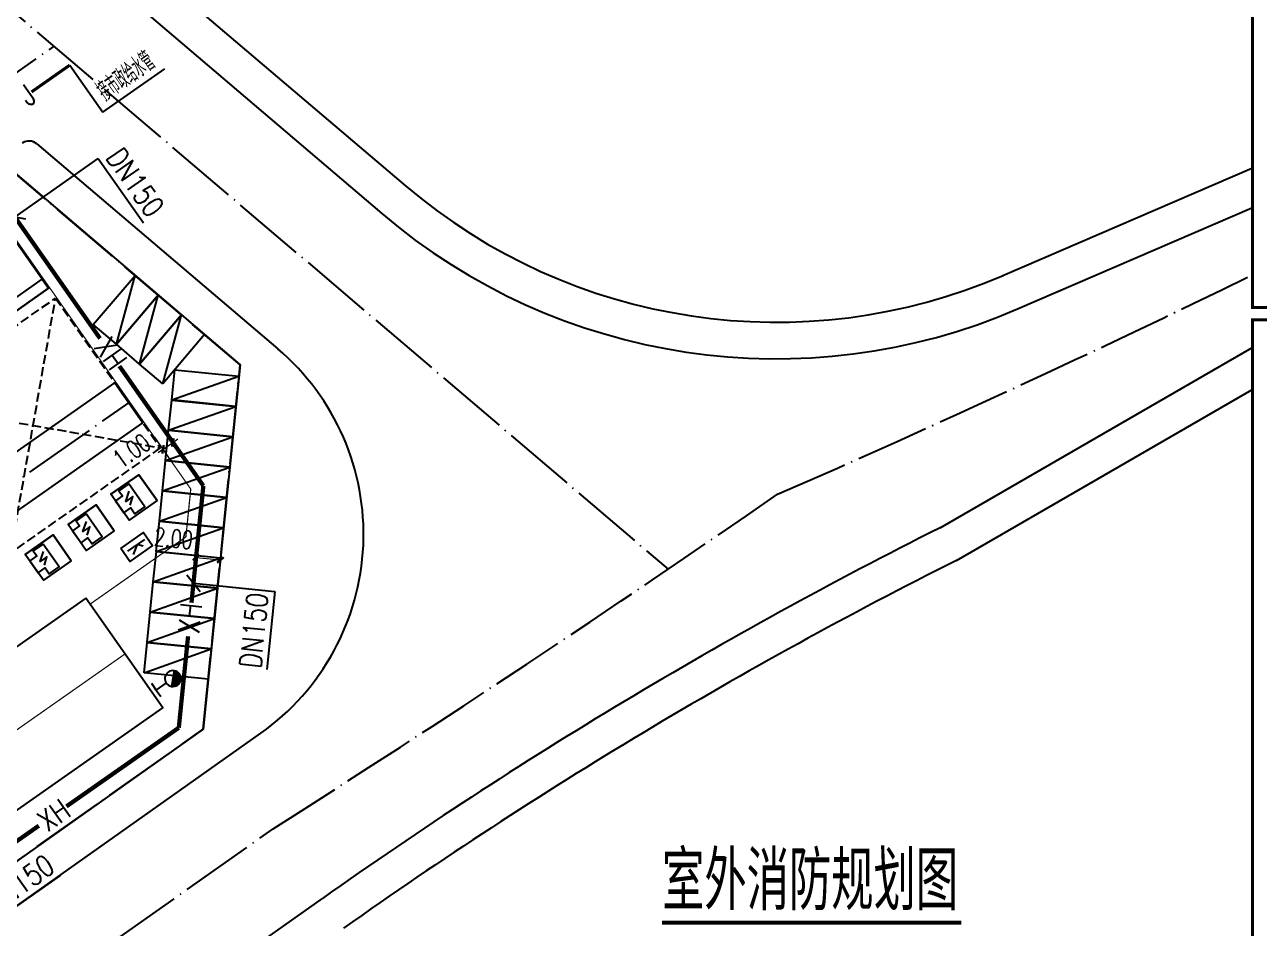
# Model space of a CAD drawing. Extents: x 36524853 to 36525459, y 2743936 to 2747542.
# Drawn here: x 36525048.4 to 36525149.8, y 2744437.9 to 2744512.1 of the extents above; entities that cross this region are included whole.
import ezdxf

# ---------------------------------------------------------------- set-up
doc = ezdxf.new("R2010")
doc.units = 0
doc.header["$LTSCALE"] = 1000
doc.header["$MEASUREMENT"] = 0
for name, pattern in [('DASH', [0.35, 0.25, -0.1]), ('DASHDOT', [25.4, 12.7, -6.35, 0, -6.35]), ('DOTE', [2.42, 2, -0.2, 0.02, -0.2])]:
    doc.linetypes.add(name, pattern=pattern)
for name, color, linetype in [('0-扑救场地', 6, 'DASH'), ('0-用地红线', 1, 'DOTE'), ('0-规划地下室', 2, 'Continuous'), ('0-规划建筑', 34, 'Continuous'), ('0-规划车位', 8, 'Continuous'), ('0-规划道路', 4, 'Continuous'), ('0-规划道路中线', 211, 'DASHDOT'), ('A0-12 图框-中粗线', 41, 'Continuous'), ('DIM_SYMB', 3, 'Continuous'), ('DIM_污水', 3, 'Continuous'), ('DIM_消防', 3, 'Continuous'), ('DIM_给水', 3, 'Continuous'), ('EQUIP_消防', 7, 'Continuous'), ('PIPE-消防', 1, 'Continuous'), ('PIPE-给水', 3, 'Continuous'), ('TEXT_消防', 7, 'Continuous'), ('TEXT_给水', 7, 'Continuous')]:
    doc.layers.add(name, color=color, linetype=linetype)
doc.layers.add('0-有效绿地', color=96, linetype='Continuous', lineweight=5)
doc.styles.add('_TCH_DIM_T3', font='SIMPLEX', dxfattribs={"width": 0.705882, "bigfont": 'GBCBIG'})
doc.styles.add('_TCH_SPACE', font='SIMPLEX', dxfattribs={"bigfont": 'GBCBIG'})
doc.styles.add('_TWT_PIPEDN', font='SIMPLEX', dxfattribs={"width": 0.8, "height": 3.5, "bigfont": 'HZTXT'})
doc.styles.add('_TWT_PIPETEXT', font='SIMPLEX', dxfattribs={"width": 0.8, "height": 3.5, "bigfont": 'HZTXT'})
doc.dimstyles.new('_TWT_ARCH_M_M&&1', dxfattribs={"dimtxt": 1.4875, "dimasz": 0.5, "dimexe": 1.25, "dimexo": 1.5, "dimgap": 0.63125, "dimtad": 1, "dimzin": 0, "dimdsep": 46, "dimtxsty": '_TCH_DIM_T3', "dimblk": 'ARCHTICK', "dimcen": 0.09, "dimclrt": 7, "dimazin": 2, "dimtfac": 1, "dimtdec": 0, "dimtix": 1, "dimtmove": 2, "dimatfit": 3, "dimfxl": 0, "dimtolj": 1, "dimtzin": 0, "dimarcsym": 0})

# ---------------------------------------------------------------- blocks, each defined once
blk = doc.blocks.new('A$C00E3302F')
at = {"layer": 'A0-12 图框-中粗线', "const_width": 50, "flags": 128}
blk.add_lwpolyline([(0, 200), (0, 10700), (7000, 10700), (7000, 200)], close=True, dxfattribs=at)
blk = doc.blocks.new('A$C6202001D')
at = {"layer": 'A0-12 图框-中粗线', "const_width": 50, "flags": 128}
blk.add_lwpolyline([(58200, 40800), (58200, 30800), (51200, 30800), (51200, 40800)], close=True, dxfattribs=at)
blk.add_blockref('A$C00E3302F', (51200, 19900))
blk = doc.blocks.new('A$C140B4F17')
at = {"layer": '0-规划车位'}
blk.add_line((-1300, 2650), (1200, -2650), dxfattribs=at)
blk.add_lwpolyline([(-1300, 2650), (1200, 2650), (1200, -2650), (-1300, -2650)], close=True, dxfattribs=at)
blk = doc.blocks.new('分析图底图')
at = {"color": 251, "linetype": 'Continuous', "flags": 128}
for points in [[(35.47, -51.09), (33.98, -48.96), (31.69, -50.57)], [(33.16, -49.71), (32.34, -50.29), (32.63, -50.7), (32.06, -51.1), (32.75, -52.08), (33.32, -51.68), (33.66, -52.17), (34.48, -51.6), (33.16, -49.71)], [(33.26, -51.45), (33.47, -50.76), (32.91, -51.15), (33.19, -50.32)], [(31.95, -53.56), (30.46, -51.43), (28.17, -53.04)], [(29.64, -52.18), (28.82, -52.75), (29.11, -53.16), (28.54, -53.57), (29.23, -54.55), (29.8, -54.15), (30.14, -54.64), (30.96, -54.06), (29.64, -52.18)], [(29.74, -53.92), (29.95, -53.23), (29.39, -53.62), (29.67, -52.79)], [(32.49, -55.02), (34.37, -53.7), (35.11, -54.76), (33.23, -56.08), (32.49, -55.02)], [(28.43, -56.03), (26.94, -53.9), (24.65, -55.51)], [(26.12, -54.65), (25.3, -55.22), (25.59, -55.63), (25.02, -56.03), (25.71, -57.02), (26.28, -56.62), (26.62, -57.11), (27.44, -56.53), (26.12, -54.65)], [(34.45, -54.27), (33.05, -55.25)], [(34.32, -54.83), (33.83, -54.7), (33.5, -55.5)], [(26.22, -56.39), (26.43, -55.7), (25.87, -56.09), (26.15, -55.26)]]:
    blk.add_lwpolyline(points, dxfattribs=at)
for points in [[(35.47, -51.09), (33.18, -52.7), (31.69, -50.57), (33.98, -48.96)], [(31.95, -53.56), (29.66, -55.17), (28.17, -53.04), (30.46, -51.43)], [(28.43, -56.03), (26.14, -57.63), (24.65, -55.51), (26.94, -53.9)]]:
    blk.add_lwpolyline(points, close=True, dxfattribs=at)
at = {"layer": '0-扑救场地', "color": 251, "linetype": 'DASH', "ltscale": 0.003}
for p, q in [((23.46, -55.36), (27.13, -34.46)), ((14.85, -43.08), (35.74, -46.75))]:
    blk.add_line(p, q, dxfattribs=at)
blk.add_lwpolyline([(27.13, -34.46), (35.74, -46.75), (23.46, -55.36), (14.85, -43.08)], close=True, dxfattribs=at)
at = {"layer": '0-用地红线', "color": 251, "ltscale": 0.003, "flags": 128}
blk.add_lwpolyline([(39.26, -69.86), (42.29, -39.94), (16.47, -17.96), (-36.19, -55.05), (-97.63, -98.13), (-100.18, -101.32), (-67.6, -127.14), (-42.67, -127.82), (39.26, -69.86)], close=True, dxfattribs=at)
at = {"layer": '0-规划地下室', "color": 251, "linetype": 'DASH', "ltscale": 0.003, "const_width": 0.1}
blk.add_lwpolyline([(-0.4, -86.99), (32.84, -63.68), (29.97, -59.59), (37.84, -54.07), (38.24, -50.14), (21.3, -25.97)], dxfattribs=at)
at = {"layer": '0-规划建筑', "color": 251}
blk.add_lwpolyline([(20.99, -37.55), (26.56, -33.65), (23.06, -28.65)], dxfattribs=at)
for points in [[(20.47, -36.81), (26.04, -32.91), (26.56, -33.65), (20.99, -37.55)], [(29.63, -59.1), (-3.62, -82.41), (2.7, -91.41), (35.94, -68.1)]]:
    blk.add_lwpolyline(points, close=True, dxfattribs=at)
at = {"layer": '0-规划道路', "color": 251}
for p, q in [((3.08, 15.77), (53.93, -27.51)), ((7.7, 15.77), (55.87, -25.23)), ((25.61, -21.79), (45.39, -38.63)), ((104.93, -32.6), (125.37, -23.79)), ((106.13, -35.35), (125.37, -27.05)), ((99.76, -53.32), (125.37, -38.55)), ((-12.13, -72.37), (32.01, -41.42)), ((32.01, -41.42), (34.31, -44.7)), ((101.11, -56), (125.37, -42)), ((-9.9, -75.7), (34.31, -44.7)), ((7.26, -96.17), (43.98, -70.19)), ((-22.51, -134.39), (49.05, -83.75))]:
    blk.add_line(p, q, dxfattribs=at)
blk.add_lwpolyline([(22.48, -23.07), (42.29, -39.94), (39.26, -69.86), (5.53, -93.72)], dxfattribs=at)
for centre, radius, start, end in [((24.96, -22.56), 1, 49.5974, 125.0367), ((86.33, 10.56), 47, 229.5974, 293.3148), ((86.33, 10.56), 50, 229.5974, 293.3272), ((32.43, -53.86), 20, 305.2834, 49.5974), ((276.05, -404.56), 393, 116.6519, 125.2834), ((276.05, -404.56), 390, 116.6519, 125.2834)]:
    blk.add_arc(centre, radius, start, end, dxfattribs=at)
at = {"layer": '0-规划道路中线', "color": 251, "linetype": 'DOTE', "ltscale": 0.003}
for p, q in [((-7.72, 15.77), (77.44, -56.72)), ((8.68, -26.64), (27, -13.79)), ((-64.63, -111.63), (33.16, -43.06)), ((-105.07, -184.23), (45, -78.04))]:
    blk.add_line(p, q, dxfattribs=at)
for centre, radius, start, end in [((-313.48, 865.99), 1000, 293.57198, 296.03086), ((-653.17, 1019.47), 1300.76, 302.46209, 304.65135)]:
    blk.add_arc(centre, radius, start, end, dxfattribs=at)
at = {"layer": '0-规划车位', "color": 251, "xscale": 0.001, "yscale": 0.001, "zscale": 0.001}
for p, rotation in [((32.86, -35.39), 139.5974334411746), ((34.77, -37.01), 139.5974334411746), ((36.67, -38.63), 139.5974334411746), ((39.44, -41.8), 84.20196817236938), ((39.19, -44.29), 84.20196817236938), ((38.94, -46.77), 84.20196817236938), ((38.68, -49.26), 84.20196817236938), ((38.43, -51.75), 84.20196817236938), ((38.18, -54.24), 84.20196817236938), ((37.93, -56.72), 84.20196817236938), ((37.67, -59.21), 84.20196817236938), ((37.42, -61.7), 84.20196817236938), ((37.17, -64.19), 84.20196817236938)]:
    blk.add_blockref('A$C140B4F17', p, dxfattribs=dict(at, rotation=rotation))
blk = doc.blocks.new('_ArchTick')
at = {"color": 0, "linetype": 'ByBlock', "const_width": 0.4}
blk.add_lwpolyline([(-0.5, -0.5), (0.5, 0.5)], dxfattribs=at)
blk = doc.blocks.new('*D215')
at = {"layer": 'Defpoints', "color": 0, "transparency": 16777216}
for p in [(4.73, 12.15), (2.48, 9.82), (4.47, 9.61)]:
    blk.add_point(p, dxfattribs=at)
at = {"layer": 'DIM_消防', "color": 0, "lineweight": -2, "transparency": 16777216}
for p, q in [((2.63, 11.31), (2.86, 13.59)), ((4.62, 11.11), (4.85, 13.39)), ((2.74, 12.35), (4.73, 12.15))]:
    blk.add_line(p, q, dxfattribs=at)
at = {"layer": 'DIM_消防', "color": 0, "lineweight": -2, "transparency": 16777216, "xscale": 0.5, "yscale": 0.5, "zscale": 0.5}
for p, rotation in [((2.74, 12.35), 174.2019682800668), ((4.73, 12.15), 354.2019682800668)]:
    blk.add_blockref('_ArchTick', p, dxfattribs=dict(at, rotation=rotation))
at = {"layer": 'DIM_消防', "color": 7, "transparency": 16777216, "insert": (0.89, 13.92), "char_height": 1.488, "attachment_point": 5, "rotation": 354.202, "style": '_TCH_DIM_T3'}
blk.add_mtext('\\A1;2.00', dxfattribs=at)
blk = doc.blocks.new('*D217')
at = {"layer": 'Defpoints', "color": 0, "transparency": 16777216}
for p in [(-1.55, 23.46), (-0.73, 24.04), (0.83, 21.8)]:
    blk.add_point(p, dxfattribs=at)
at = {"layer": 'DIM_消防', "color": 0, "lineweight": -2, "transparency": 16777216}
for p, q in [((0.13, 22.81), (1.55, 20.78)), ((-0.69, 22.23), (0.73, 20.2)), ((0.02, 21.23), (0.83, 21.8)), ((0.83, 21.8), (1.24, 22.09)), ((0.02, 21.23), (-0.39, 20.94))]:
    blk.add_line(p, q, dxfattribs=at)
at = {"layer": 'DIM_消防', "color": 0, "lineweight": -2, "transparency": 16777216, "xscale": 0.5, "yscale": 0.5, "zscale": 0.5}
for p, rotation in [((0.02, 21.23), 35.03673595267492), ((0.83, 21.8), 215.0367359526749)]:
    blk.add_blockref('_ArchTick', p, dxfattribs=dict(at, rotation=rotation))
at = {"layer": 'DIM_消防', "color": 7, "transparency": 16777216, "insert": (-2.56, 21.11), "char_height": 1.488, "attachment_point": 5, "rotation": 35.0367, "style": '_TCH_DIM_T3'}
blk.add_mtext('\\A1;1.00', dxfattribs=at)
blk = doc.blocks.new('$TWTSYS$00000117')
at = {"color": 0}
for p, q in [((-5, 5, 0), (-131, 5, 0)), ((-15, 15, 0), (-130, 15, 0)), ((-130, -10, 0), (-130, 10, 0)), ((-10, 10, 0), (-130, 10, 0)), ((-21, 21, 0), (-129, 21, 0)), ((-26, 26, 0), (-128, 26, 0)), ((-31, 31, 0), (-127, 31, 0)), ((-36, 36, 0), (-126, 36, 0)), ((-125, -38, 0), (-125, 38, 0)), ((-42, 42, 0), (-124, 42, 0)), ((-47, 47, 0), (-122, 47, 0)), ((-120, -52, 0), (-120, 52, 0)), ((-52, 52, 0), (-120, 52, 0)), ((-57, 57, 0), (-118, 57, 0)), ((-115, -63, 0), (-115, 63, 0)), ((-63, 63, 0), (-115, 63, 0)), ((-68, 68, 0), (-112, 68, 0)), ((-109, -72, 0), (-109, 72, 0)), ((-73, 73, 0), (-108, 73, 0)), ((-78, 78, 0), (-105, 78, 0)), ((-104, -79, 0), (-104, 79, 0)), ((-84, 84, 0), (-101, 84, 0)), ((-99, -86, 0), (-99, 86, 0)), ((-89, 89, 0), (-96, 89, 0)), ((-94, -91, 0), (-94, 91, 0)), ((-88, -96, 0), (-88, 88, 0)), ((-83, -101, 0), (-83, 83, 0)), ((-78, -105, 0), (-78, 78, 0)), ((-73, -109, 0), (-73, 73, 0)), ((-67, -112, 0), (-67, 67, 0)), ((-62, -115, 0), (-62, 62, 0)), ((-57, -118, 0), (-57, 57, 0)), ((-52, -120, 0), (-52, 52, 0)), ((-46, -122, 0), (-46, 46, 0)), ((-41, -124, 0), (-41, 41, 0)), ((-36, -126, 0), (-36, 36, 0)), ((-31, -127, 0), (-31, 31, 0)), ((-25, -128, 0), (-25, 25, 0)), ((-20, -129, 0), (-20, 20, 0)), ((-15, -130, 0), (-15, 15, 0)), ((-10, -130, 0), (-10, 10, 0)), ((-4, -131, 0), (-4, 4, 0)), ((0, 0, 0), (-131, 0, 0)), ((6, -6, 0), (-131, -6, 0)), ((11, -11, 0), (-130, -11, 0)), ((16, -16, 0), (-130, -16, 0)), ((21, -21, 0), (-129, -21, 0)), ((27, -27, 0), (-128, -27, 0)), ((32, -32, 0), (-127, -32, 0)), ((37, -37, 0), (-125, -37, 0)), ((42, -42, 0), (-124, -42, 0)), ((48, -48, 0), (-122, -48, 0)), ((53, -53, 0), (-120, -53, 0)), ((58, -58, 0), (-117, -58, 0)), ((63, -63, 0), (-114, -63, 0)), ((69, -69, 0), (-111, -69, 0)), ((74, -74, 0), (-108, -74, 0)), ((79, -79, 0), (-104, -79, 0)), ((84, -84, 0), (-100, -84, 0)), ((90, -90, 0), (-95, -90, 0)), ((90, -95, 0), (-90, -95, 0)), ((84, -100, 0), (-84, -100, 0)), ((77, -105, 0), (-77, -105, 0)), ((70, -111, 0), (-70, -111, 0)), ((60, -116, 0), (-60, -116, 0)), ((49, -121, 0), (-49, -121, 0)), ((33, -126, 0), (-33, -126, 0)), ((1, -131, 0), (1, -1, 0)), ((6, -131, 0), (6, -6, 0)), ((11, -130, 0), (11, -11, 0)), ((17, -130, 0), (17, -17, 0)), ((22, -129, 0), (22, -22, 0)), ((27, -128, 0), (27, -27, 0)), ((32, -127, 0), (32, -32, 0)), ((38, -125, 0), (38, -38, 0)), ((43, -124, 0), (43, -43, 0)), ((48, -122, 0), (48, -48, 0)), ((53, -119, 0), (53, -53, 0)), ((59, -117, 0), (59, -59, 0)), ((64, -114, 0), (64, -64, 0)), ((69, -111, 0), (69, -69, 0)), ((74, -108, 0), (74, -74, 0)), ((80, -104, 0), (80, -80, 0)), ((85, -99, 0), (85, -85, 0)), ((90, -95, 0), (90, -90, 0))]:
    blk.add_line(p, q, dxfattribs=at)
blk.add_line((92, -92, 0), (-92, 92, 0))
for start, end in [(135, 315), (315, 135)]:
    blk.add_arc((0, 0, 0), 131, start, end)
blk = doc.blocks.new('$ATTACHMENT$00000085')
for q in [(-130, 331, 0), (130, 331, 0), (0, 131, 0)]:
    blk.add_line((0, 331, 0), q)
blk.add_blockref('$TWTSYS$00000117', (0, 0))
blk = doc.blocks.new('A$C1A1614D2')
at = {"layer": 'DIM_污水'}
for p, q in [((-12.141, 40.309), (-5.297, 45.107)), ((-5.297, 45.107), (-5.297, 45.107)), ((-5.297, 45.107), (-1.594, 39.826)), ((-13.003, 40.46), (-11.28, 40.157)), ((1.97, 10.925), (3.076, 9.569)), ((2.523, 10.247), (9.193, 9.57)), ((9.193, 9.57), (8.541, 3.153)), ((9.193, 9.57), (9.193, 9.57)), ((-13.685, -17.457), (-8.404, -13.754))]:
    blk.add_line(p, q, dxfattribs=at)
at = {"layer": 'DIM_给水'}
for p, q in [((-7.638, 52.78), (-4.923, 48.908)), ((-4.923, 48.908), (0.171, 52.479))]:
    blk.add_line(p, q, dxfattribs=at)
at = {"layer": 'PIPE-消防', "const_width": 0.35}
for points in [[(-5.149, 30.336), (-13.831, 42.718)], [(3.334, 18.238), (-3.561, 28.071)], [(2.359, 8.635), (3.334, 18.238)], [(1.711, 2.257), (2.079, 5.883)], [(0.825, 2.413), (1.711, 2.257)], [(1.317, -1.626), (1.711, 2.257)], [(-7.91, -8.085), (1.317, -1.626)], [(-42.429, -32.248), (-10.176, -9.672)]]:
    blk.add_lwpolyline(points, dxfattribs=at)
at = {"layer": 'PIPE-给水', "const_width": 0.25}
blk.add_lwpolyline([(-7.638, 52.78), (-10.777, 50.578)], dxfattribs=at)
at = {"layer": 'EQUIP_消防', "xscale": 0.005000000000000001, "yscale": 0.005000000000000001, "zscale": 0.005000000000000001, "rotation": 125.036735938726}
blk.add_blockref('$ATTACHMENT$00000085', (0.825, 2.413), dxfattribs=at)
at = {"layer": 'DIM_污水', "color": 7, "style": '_TWT_PIPEDN', "width": 0.8}
for rotation, p in [(305.03674, (-4.744, 45.19)), (84.20197, (8.044, 3.203)), (35.03674, (-13.768, -16.904))]:
    blk.add_text('DN150', height=1.75, rotation=rotation, dxfattribs=at).set_placement(p)
at = {"layer": 'DIM_给水', "color": 7, "style": '_TCH_DIM_T3', "width": 0.705882}
blk.add_text('接市政给水管', height=1.6879, rotation=35.03674, dxfattribs=at).set_placement((-4.67, 49.725))
at = {"layer": 'TEXT_消防', "style": '_TWT_PIPETEXT', "width": 0.8}
for rotation, p in [(305.03674, (-5.722, 29.629)), (84.20197, (2.975, 6.043)), (34.99163, (-9.478, -10.234))]:
    blk.add_text('XH', height=1.75, rotation=rotation, dxfattribs=at).set_placement(p)
at = {"layer": 'TEXT_给水', "style": '_TWT_PIPETEXT', "width": 0.8}
blk.add_text('J', height=1.75, rotation=35.03674, dxfattribs=at).set_placement((-11.026, 49.336))
at = {"layer": 'DIM_消防'}
for base, p1, p2, angle, picture, middle in [((0.834, 21.803), (-1.55, 23.462), (-0.731, 24.036), 35.03674, '*D217', (-2.555, 21.105)), ((4.726, 12.146), (2.479, 9.815), (4.469, 9.613), 354.20197, '*D215', (0.885, 13.918))]:
    dim = blk.add_linear_dim(base=base, p1=p1, p2=p2, angle=angle, dimstyle='_TWT_ARCH_M_M&&1', dxfattribs=at)
    dim.commit()
    dim.dimension.update_dxf_attribs({"geometry": picture, "text_midpoint": middle, "dimtype": 129})

msp = doc.modelspace()

# ---------------------------------------------------------------- linework, layer by layer
at = {"layer": 'DIM_SYMB', "linetype": 'Continuous', "const_width": 0.35}
msp.add_lwpolyline([(36525100.73, 2744438.38), (36525125.3, 2744438.38)], dxfattribs=at)

# ---------------------------------------------------------------- block references
at = {"xscale": 0.005, "yscale": 0.005, "zscale": 0.005}
msp.add_blockref('A$C6202001D', (36524893.2, 2744334.88), dxfattribs=at)
msp.add_blockref('分析图底图', (36525023.79, 2744524.12))
at = {"layer": '0-有效绿地'}
msp.add_blockref('A$C1A1614D2', (36525059.73, 2744456.01), dxfattribs=at)

# ---------------------------------------------------------------- texts
at = {"layer": 'DIM_SYMB', "color": 7, "linetype": 'Continuous', "style": '_TCH_SPACE'}
msp.add_text('室外消防规划图', height=4.823, dxfattribs=at).set_placement((36525100.73, 2744439.4))

doc.saveas('drawing.dxf')
